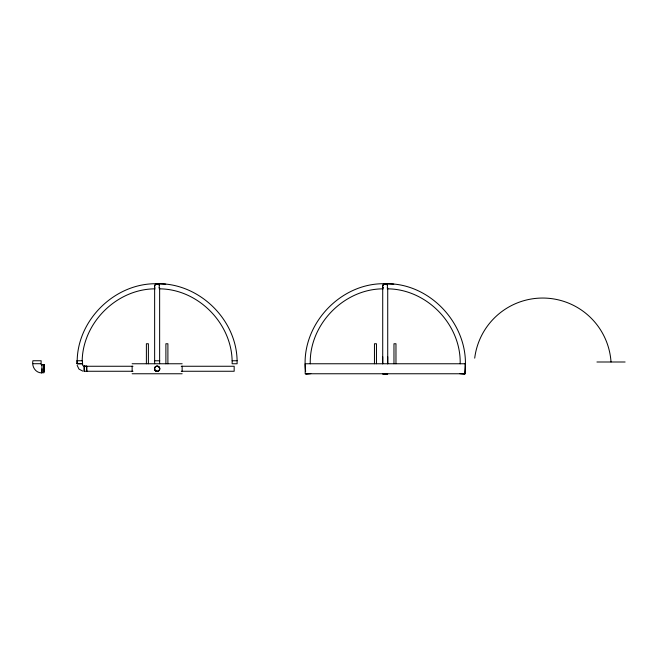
<?xml version="1.0" encoding="UTF-8"?>
<svg xmlns="http://www.w3.org/2000/svg" width="658" height="658" viewBox="0 0 658 658"><rect width="100%" height="100%" fill="white"/><g stroke="black" fill="none" stroke-linecap="round" stroke-linejoin="round"><path stroke-width="0.99" d="M43.987 368.562L44.045 364.647M44.152 368.99C43.65 373.497 45.476 372.798 41.767 372.683M44.201 369.311L44.193 368.291M382.717 356.759L382.717 363.759L382.717 287.9M387.718 356.759L387.718 363.759L387.718 287.9M43.987 368.431L44.053 366.161M44.152 369.245L43.798 371.408M41.972 371.597L41.915 364.877M310.263 363.792C309.219 324.468 343.863 288.862 383.203 288.837M41.808 365.322L41.824 364.877M42.005 368.776L41.898 371.03M41.972 371.786L41.956 372.148M84.446 366.86L84.487 366.161L86.7 366.144L86.724 371.392L86.7 366.152L86.642 366.851M41.947 372.264L41.923 372.691M82.176 360.757C82.933 322.535 116.836 288.911 155.132 288.837M154.646 286.123L154.975 285.004A4.006 2.829 -90 0 1 157.139 283.804L157.196 283.73M382.717 286.123L383.458 284.478L385.029 283.738C339.528 282.619 299.834 326.269 305.657 371.474M132.143 371.326L132.135 366.169M182.143 366.144L182.143 371.383M387.406 287.464L387.414 285.07L385.399 283.738C432.018 282.529 471.959 328.235 464.548 374.27L459.605 373.612M383.079 284.955L382.824 285.523A1.842 1.308 -90 0 0 382.874 287.151L383.055 287.521M305.888 374.27L310.823 373.612M33.213 363.718L40.582 363.709M44.152 368.34L44.07 364.655L41.47 364.606M43.79 366.144L44.152 368.217M385.152 283.73L393.788 284.19M77.068 360.749L82.275 360.749M154.54 360.781L159.746 360.781M232.134 360.757L237.086 360.757L237.11 363.759L232.134 363.759C233.064 324.46 198.51 288.854 159.154 288.837M596.938 361.999L625.1 361.999M77.068 363.709L82.275 363.709M82.143 363.759L77.192 363.759C76.032 321.071 114.303 282.85 156.958 283.738L155.633 284.248L154.753 285.523A1.842 1.308 -90 0 0 154.794 287.151L154.984 287.521M132.135 363.759L182.151 363.759M465.239 363.759L305.189 363.759L305.189 373.76L465.239 373.76M132.974 366.259L83.936 366.259L83.936 371.26L132.974 371.26M181.254 366.259L234.166 366.259L234.166 371.26L181.254 371.26M132.135 373.76L182.151 373.76M40.533 363.709L41.24 364.351M41.067 363.709L41.166 360.749L32.9 360.749C31.609 366.531 35.474 372.897 41.709 372.905M84.504 366.144L83.163 365.807A1.637 1.637 0 0 1 82.727 365.379L82.308 360.749M387.225 288.837C426.565 288.862 461.209 324.468 460.164 363.792M157.139 283.73C198.823 282.85 236.436 319.081 237.11 360.757M165.717 284.19L157.328 283.738L159.45 285.309L159.047 287.867A3.989 2.821 90 0 0 159.376 287.521M82.776 371.112L78.944 369.072L77.167 365.338M84.512 366.169L84.528 371.351L84.454 370.767M86.692 371.342L86.659 370.758M41.684 372.782L41.668 372.107M43.987 369.335L44.045 371.227L43.987 369.08M44.193 368.093L44.152 368.595M43.938 369.459L43.987 368.825M44.061 364.639L44.061 366.144M465.148 363.759L465.148 373.76M395.968 363.759L395.968 343.756L393.969 343.756L393.969 363.759M376.458 363.759L376.458 343.756L374.46 343.756L374.46 363.759M167.897 363.759L167.897 343.756L165.89 343.756L165.89 363.759M159.639 287.9L159.639 363.759M154.638 287.9L154.638 363.759M148.387 363.759L148.387 343.756L146.389 343.756L146.389 363.759M77.035 360.749L77.035 363.709M474.706 358.141A68.49 68.49 0 0 1 611.019 361.999M157.328 283.82A3.833 2.714 -90 0 1 159.442 285.128M383.014 284.955A4.006 2.829 -90 0 1 385.21 283.804M385.399 283.82A3.833 2.714 -90 0 1 387.513 285.128M383.26 287.875A4.112 2.912 90 0 1 383.014 287.579M387.447 287.521A3.989 2.821 90 0 1 387.217 287.809M382.726 373.909L387.718 373.941L382.759 373.884M155.888 370.931A2.5 2.5 0 0 0 159.639 368.76A2.5 2.5 0 0 0 155.888 366.596A2.5 2.5 0 0 0 155.888 370.931M155.814 371.054A2.648 2.648 0 0 0 159.787 368.76A2.648 2.648 0 0 0 155.814 366.473A2.648 2.648 0 0 0 155.814 371.054M159.343 370.199A2.64 2.624 -90 0 0 157.27 366.119A2.64 2.624 -90 0 0 154.803 369.969A2.64 2.624 -90 0 0 159.343 370.199"/></g></svg>
